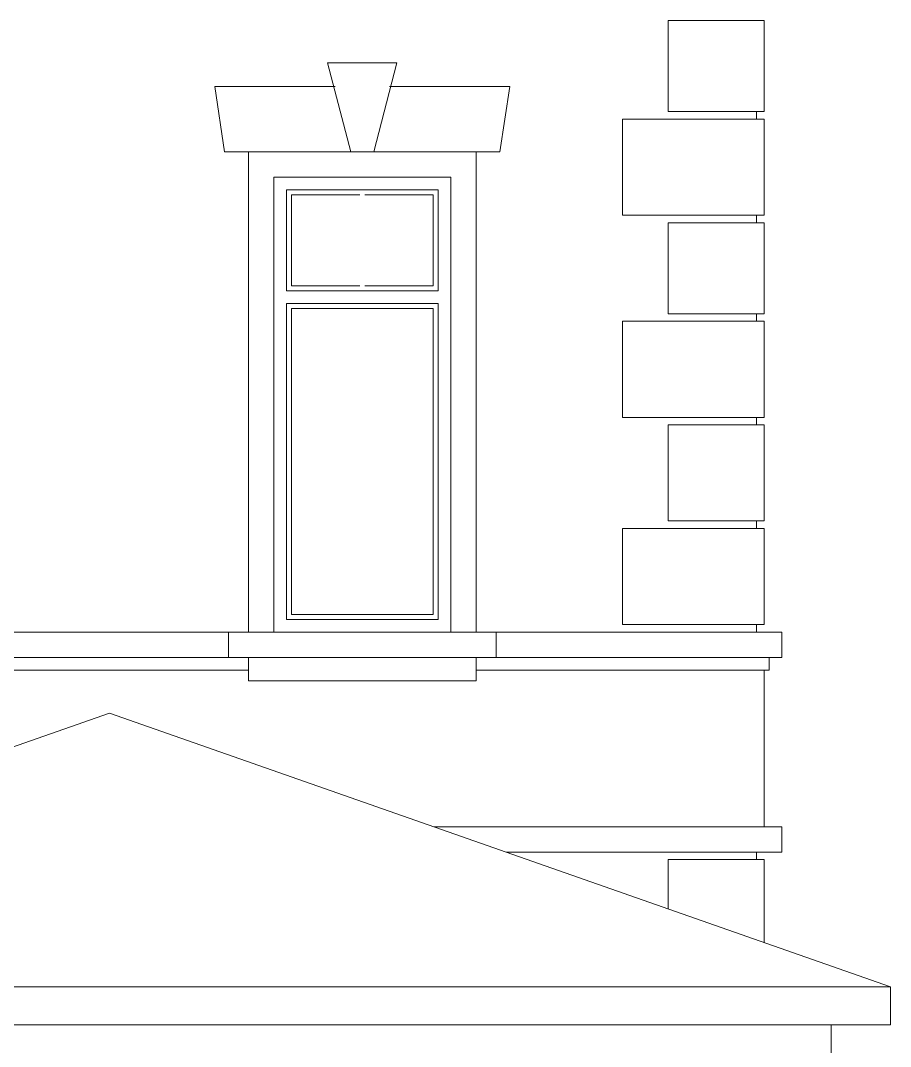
# Model space of a CAD drawing. Header units: millimetres. Extents: x 574812 to 785403, y 231698 to 285481.
# Drawn here: x 687280 to 690722, y 272624 to 276683 of the extents above; entities that cross this region are included whole.
import ezdxf

# ---------------------------------------------------------------- set-up
doc = ezdxf.new("R2010")
doc.units = ezdxf.units.MM
doc.layers.add('WALL-outdoor', color=14, linetype='Continuous', lineweight=30)

msp = doc.modelspace()

# ---------------------------------------------------------------- linework, layer by layer
at = {"layer": 'WALL-outdoor', "lineweight": 9}
for p, q in [((689842, 276683.1), (689842, 276323.1)), ((690222, 276683.1), (689842, 276683.1)), ((689842, 276683.1), (689842, 276323.1)), ((690222, 276683.1), (689842, 276683.1)), ((690222, 276683.1), (690222, 276323.1)), ((690222, 276683.1), (690222, 276323.1)), ((688586.7, 276163.1), (688494.9, 276515.1)), ((688494.9, 276515.1), (688769.1, 276515.1)), ((688677.3, 276163.1), (688769.1, 276515.1)), ((688524.5, 276421.8), (688048.6, 276421.8)), ((688087.4, 276163.1), (688048.6, 276421.8)), ((688739.5, 276421.8), (689215.4, 276421.8)), ((689176.6, 276163.1), (689215.4, 276421.8)), ((690222, 276323.1), (689842, 276323.1)), ((690222, 276323.1), (689842, 276323.1)), ((690192, 276323.1), (690192, 276293.1)), ((690192, 276323.1), (690192, 276293.1)), ((689662, 276293.1), (689662, 275913.1)), ((690222, 276293.1), (689662, 276293.1)), ((689662, 276293.1), (689662, 275913.1)), ((690222, 276293.1), (689662, 276293.1)), ((690222, 276293.1), (690222, 275913.1)), ((690222, 276293.1), (690222, 275913.1)), ((688586.7, 276163.1), (688087.4, 276163.1)), ((688182, 274263.1), (688182, 276163.1)), ((688677.3, 276163.1), (688586.7, 276163.1)), ((688677.3, 276163.1), (689176.6, 276163.1)), ((689082, 274263.1), (689082, 276163.1)), ((688282, 276063.1), (688282, 274263.1)), ((688282, 276063.1), (688982, 276063.1)), ((688282, 276063.1), (688282, 274263.1)), ((688282, 276063.1), (688982, 276063.1)), ((688282, 276063.1), (688282, 274263.1)), ((688282, 276063.1), (688982, 276063.1)), ((688282, 276063.1), (688282, 276063.1)), ((688482, 276063.1), (688782, 276063.1)), ((688982, 276063.1), (688982, 274263.1)), ((688982, 276063.1), (688982, 274263.1)), ((688982, 276063.1), (688982, 274263.1)), ((688982, 276063.1), (688982, 274263.1)), ((688982, 276063.1), (688982, 276063.1)), ((688332, 276013.1), (688332, 275613.6)), ((688332, 276013.1), (688932, 276013.1)), ((688352, 275633.6), (688352, 275993.1)), ((688622, 275993.1), (688352, 275993.1)), ((688912, 275993.1), (688642, 275993.1)), ((688912, 275633.6), (688912, 275993.1)), ((688932, 275613.6), (688932, 276013.1)), ((690222, 275913.1), (689662, 275913.1)), ((690222, 275913.1), (689662, 275913.1)), ((690192, 275913.1), (690192, 275883.1)), ((689842, 275883.1), (689842, 275523.1)), ((690222, 275883.1), (689842, 275883.1)), ((689842, 275883.1), (689842, 275523.1)), ((690222, 275883.1), (689842, 275883.1)), ((690222, 275883.1), (690222, 275523.1)), ((690222, 275883.1), (690222, 275523.1)), ((688352, 275633.6), (688622, 275633.6)), ((688642, 275633.6), (688912, 275633.6)), ((688932, 275613.6), (688332, 275613.6)), ((688932, 275563.6), (688332, 275563.6)), ((688332, 275563.6), (688332, 274313.1)), ((688352, 274333.1), (688352, 275543.6)), ((688912, 275543.6), (688352, 275543.6)), ((688912, 274333.1), (688912, 275543.6)), ((688932, 274313.1), (688932, 275563.6)), ((688332, 275163.1), (688332, 275533.8)), ((690222, 275523.1), (689842, 275523.1)), ((690222, 275523.1), (689842, 275523.1)), ((690192, 275523.1), (690192, 275493.1)), ((690192, 275523.1), (690192, 275493.1)), ((689662, 275493.1), (689662, 275113.1)), ((690222, 275493.1), (689662, 275493.1)), ((689662, 275493.1), (689662, 275113.1)), ((690222, 275493.1), (689662, 275493.1)), ((690222, 275493.1), (690222, 275113.1)), ((690222, 275493.1), (690222, 275113.1)), ((690222, 275113.1), (689662, 275113.1)), ((690222, 275113.1), (689662, 275113.1)), ((690192, 275113.1), (690192, 275083.1)), ((690192, 275113.1), (690192, 275083.1)), ((689842, 275083.1), (689842, 274703.1)), ((690222, 275083.1), (689842, 275083.1)), ((689842, 275083.1), (689842, 274703.1)), ((690222, 275083.1), (689842, 275083.1)), ((690222, 275083.1), (690222, 274703.1)), ((690222, 275083.1), (690222, 274703.1)), ((690222, 274703.1), (689842, 274703.1)), ((690222, 274703.1), (689842, 274703.1)), ((690192, 274703.1), (690192, 274673.1)), ((690192, 274703.1), (690192, 274673.1)), ((689662, 274673.1), (689662, 274456.4)), ((690222, 274673.1), (689662, 274673.1)), ((689662, 274673.1), (689662, 274293.1)), ((690222, 274673.1), (689662, 274673.1)), ((690222, 274673.1), (690222, 274293.1)), ((690222, 274673.1), (690222, 274293.1)), ((688912, 274333.1), (688352, 274333.1)), ((688332, 274313.1), (688932, 274313.1)), ((690222, 274293.1), (689662, 274293.1)), ((690222, 274293.1), (689978.2, 274293.1)), ((690192, 274293.1), (690192, 274263.1)), ((690192, 274293.1), (690192, 274263.1)), ((690192, 274293.1), (690192, 274263.1)), ((690192, 274293.1), (690192, 274263.1)), ((690292, 274263.1), (677592, 274263.1)), ((688102.4, 274263.1), (688102.4, 274163.1)), ((688132, 274263.1), (689056.1, 274263.1)), ((688282, 274263.1), (688982, 274263.1)), ((688282, 274263.1), (688982, 274263.1)), ((688282, 274263.1), (688982, 274263.1)), ((689161.6, 274263.1), (689161.6, 274163.1)), ((690222, 274263.1), (689842, 274263.1)), ((690222, 274263.1), (689842, 274263.1)), ((690222, 274263.1), (690036.3, 274263.1)), ((690222, 274263.1), (690036.3, 274263.1)), ((690292, 274263.1), (690292, 274163.1)), ((690292, 274263.1), (690292, 274163.1)), ((690292, 274163.1), (677592, 274163.1)), ((689056.1, 274163.1), (688132, 274163.1)), ((688182, 274070.4), (688182, 274163.1)), ((688182, 274163.1), (688182, 274070.4)), ((689082, 274070.4), (689082, 274163.1)), ((689082, 274163.1), (689082, 274070.4)), ((690242, 274113.1), (690242, 274163.1)), ((690242, 274113.1), (690242, 274163.1)), ((687082, 274113.1), (688182, 274113.1)), ((690242, 274113.1), (689082, 274113.1)), ((690222, 274113.1), (690222, 273493.1)), ((689082, 274070.4), (688182, 274070.4)), ((684542, 272859.8), (687632, 273943.1)), ((687632, 273943.1), (690722, 272859.8)), ((690292, 273493.1), (688915.5, 273493.1)), ((690292, 273493.1), (690292, 273393.1)), ((689200.8, 273393.1), (690292, 273393.1)), ((690192, 273393.1), (690192, 273363.1)), ((690222, 273363.1), (689842, 273363.1)), ((689842, 273363.1), (689842, 273225.3)), ((689842, 273363.1), (689842, 273168.3)), ((690222, 273363.1), (690222, 273067.5)), ((690222, 273363.1), (690222, 273035.1)), ((684542, 272859.8), (690722, 272859.8)), ((690722, 272859.8), (690222, 272859.8)), ((690722, 272859.8), (690722, 272709.8)), ((690722, 272859.8), (690722, 272709.8)), ((690722, 272859.8), (690722, 272709.8)), ((690722, 272859.8), (690722, 272709.8)), ((690722, 272859.8), (690722, 272709.8)), ((690722, 272859.8), (690722, 272709.8)), ((690722, 272709.8), (684542, 272709.8)), ((690222, 272709.8), (690722, 272709.8)), ((690487.8, 272709.8), (690487.8, 272538.1)), ((690487.8, 272709.8), (690487.8, 272538.1))]:
    msp.add_line(p, q, dxfattribs=at)

doc.saveas('drawing.dxf')
